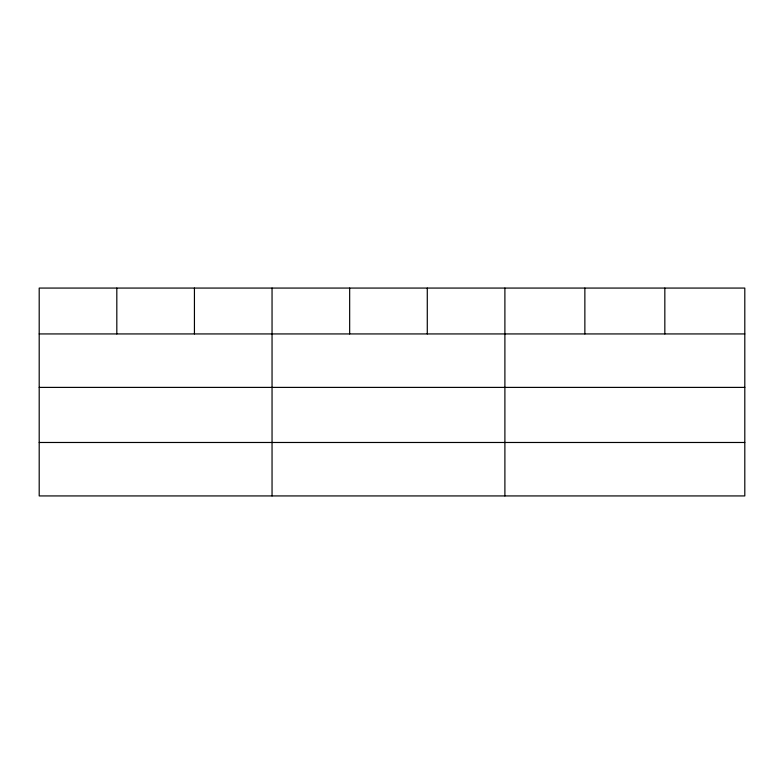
<?xml version="1.0" encoding="UTF-8"?>
<svg xmlns="http://www.w3.org/2000/svg" width="784" height="784" viewBox="0 0 784 784"><rect width="100%" height="100%" fill="white"/><g stroke="black" fill="none" stroke-linecap="round" stroke-linejoin="round"><path stroke-width="1.18" d="M744.8 387.394L744.8 288.071L39.2 288.071L39.2 495.929L744.8 495.929L744.8 387.394L39.2 387.394M39.2 333.935L744.8 333.935M39.2 442.48L744.8 442.48M664.832 288.071L664.832 333.935M584.864 288.071L584.864 333.935M504.896 288.071L504.896 495.929M427.28 288.071L427.28 333.935M349.664 288.071L349.664 333.935M272.048 288.071L272.048 495.929M194.432 288.071L194.432 333.935M116.816 288.071L116.816 333.935"/></g></svg>
